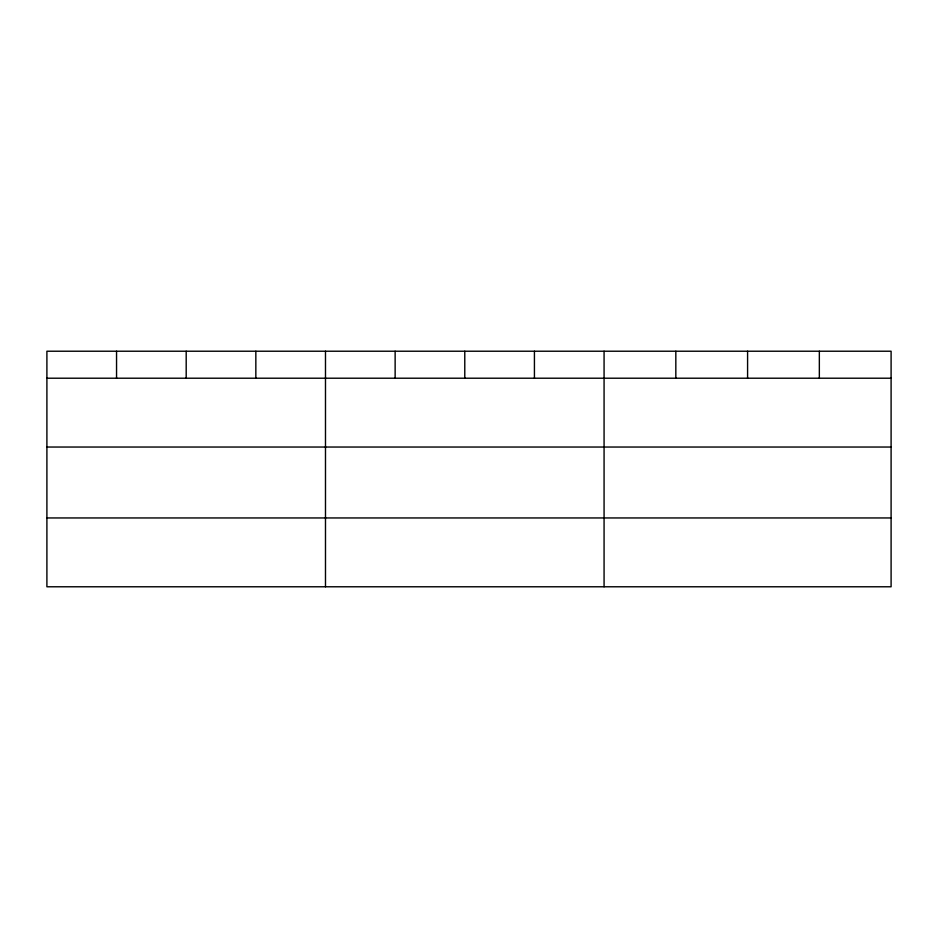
<?xml version="1.0" encoding="UTF-8"?>
<svg xmlns="http://www.w3.org/2000/svg" width="938" height="938" viewBox="0 0 938 938"><rect width="100%" height="100%" fill="white"/><g stroke="black" fill="none" stroke-linecap="round" stroke-linejoin="round"><path stroke-width="1.41" d="M891.1 447.039L891.1 351.222L46.9 351.222L46.9 586.778L891.1 586.778L891.1 447.039L46.9 447.039M46.9 378.213L891.1 378.213M46.9 517.952L891.1 517.952M819.343 351.222L819.343 378.213M747.586 351.222L747.586 378.213M675.829 351.222L675.829 378.213M604.072 351.222L604.072 586.778M534.426 351.222L534.426 378.213M464.779 351.222L464.779 378.213M395.133 351.222L395.133 378.213M325.486 351.222L325.486 586.778M255.84 351.222L255.84 378.213M186.193 351.222L186.193 378.213M116.547 351.222L116.547 378.213"/></g></svg>
